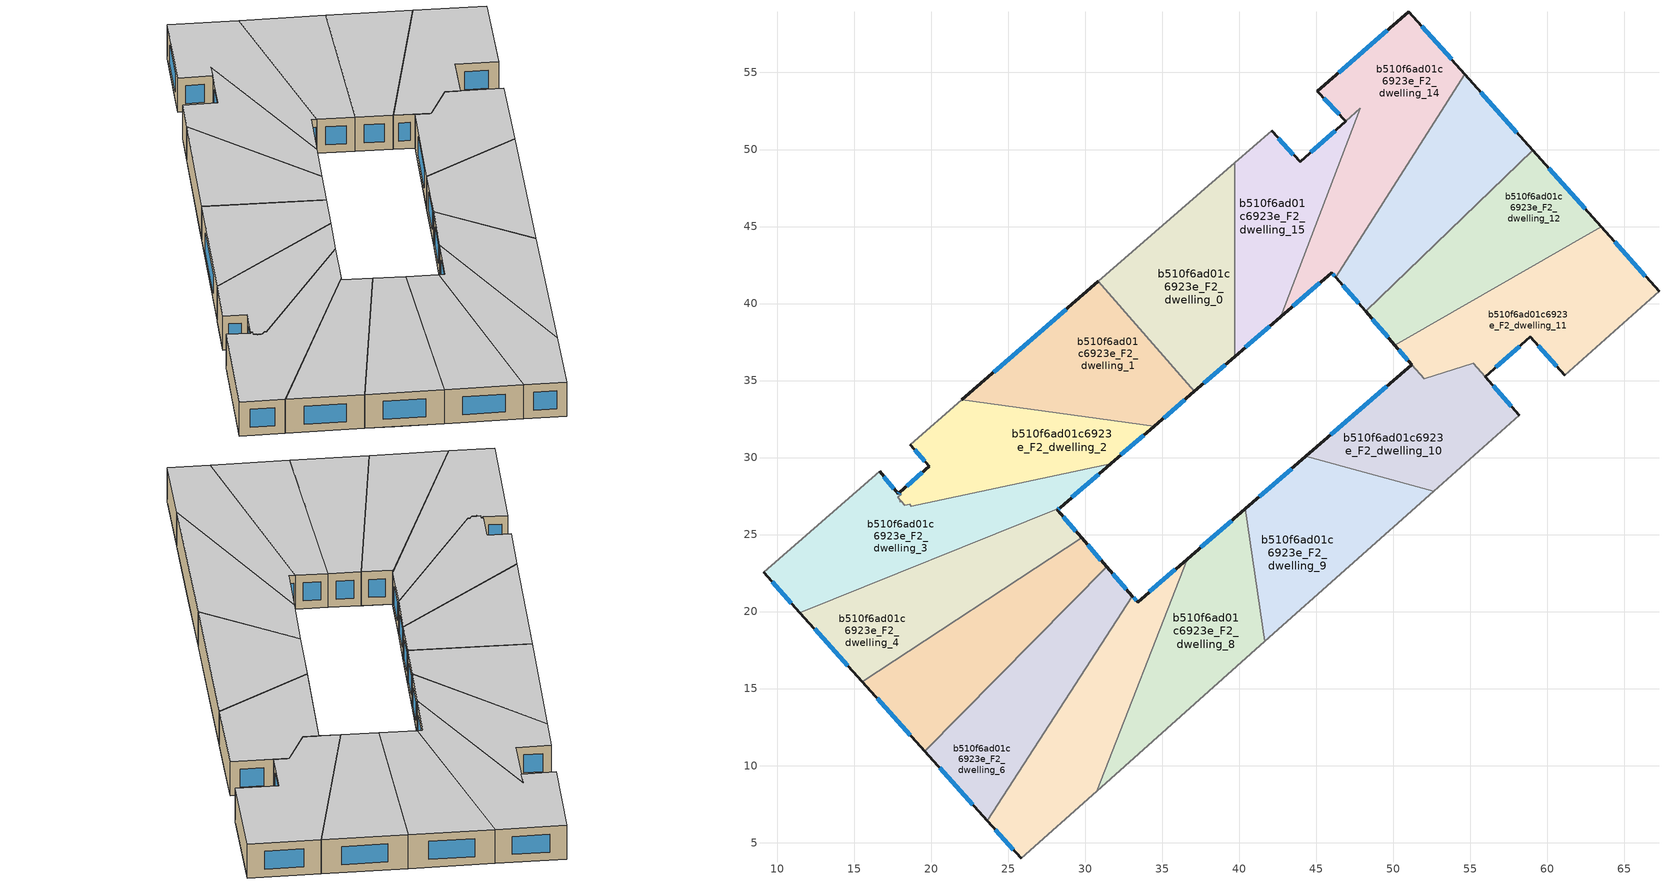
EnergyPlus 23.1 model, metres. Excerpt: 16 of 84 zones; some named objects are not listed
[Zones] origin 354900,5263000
b510f6ad01c6923e_F2_dwelling_0
 floor to b510f6ad01c6923e_F1_dwelling_14 (EU_floor_Construction): 37.06,46.84 39.69,43.88 39.69,36.56 38.27,35.33 31.97,42.42 z6
 floor to b510f6ad01c6923e_F1_dwelling_13 (EU_floor_Construction): 31.97,42.42 38.27,35.33 37.08,34.3 30.83,41.43 z6
 floor to b510f6ad01c6923e_F1_dwelling_15 (EU_floor_Construction): 39.69,49.12 39.69,43.88 37.06,46.84 z6
 wall outside (EU_wall_Construction): 37.08,34.3 39.69,36.56 z6:9
 wall to b510f6ad01c6923e_F2_dwelling_1 (EU_wall_Construction): 30.83,41.43 37.08,34.3 z6:9
 wall adiabatic (EU_wall_Construction): 39.69,49.12 30.83,41.43 z6:9
 wall to b510f6ad01c6923e_F2_dwelling_15 (EU_wall_Construction): 39.69,36.56 39.69,49.12 z6:9
 window (EU_Window_Construction): 37.7,34.83 39.08,36.03 z6.7:8.3
 ceiling to b510f6ad01c6923e_F3_dwelling_0 (EU_floor_Construction): 39.69,36.56 39.69,49.12 30.83,41.43 37.08,34.3 z9
b510f6ad01c6923e_F2_dwelling_1
 floor to b510f6ad01c6923e_F1_dwelling_13 (EU_floor_Construction): 30.83,41.43 37.08,34.3 34.46,32.03 31.84,32.39 26.87,37.99 z6
 floor to b510f6ad01c6923e_F1_dwelling_12 (EU_floor_Construction): 26.87,37.99 31.84,32.39 21.97,33.74 z6
 wall outside (EU_wall_Construction): 34.46,32.03 37.08,34.3 / 30.83,41.43 21.97,33.74 z6:9
 wall to b510f6ad01c6923e_F2_dwelling_2 (EU_wall_Construction): 21.97,33.74 34.46,32.03 z6:9
 window (EU_Window_Construction): 35.08,32.56 36.47,33.77 / 28.75,39.63 24.05,35.54 z6.7:8.3
 ceiling to b510f6ad01c6923e_F3_dwelling_1 (EU_floor_Construction): 37.08,34.3 30.83,41.43 21.97,33.74 34.46,32.03 z9
b510f6ad01c6923e_F2_dwelling_10
 floor to b510f6ad01c6923e_F1_dwelling_5 (EU_floor_Construction): 50.49,35.42 55.21,30.11 52.64,27.82 44.31,30.07 z6
 floor to b510f6ad01c6923e_F1_dwelling_6 (EU_floor_Construction): 55.18,36.12 58.19,32.76 55.21,30.11 50.49,35.42 51.2,36.04 51.99,35.13 z6
 wall outside (EU_wall_Construction): 51.2,36.04 44.31,30.07 / 58.19,32.76 55.96,35.25 z6:9
 wall adiabatic (EU_wall_Construction): 52.64,27.82 58.19,32.76 z6:9
 wall to b510f6ad01c6923e_F2_dwelling_9 (EU_wall_Construction): 44.31,30.07 52.64,27.82 z6:9
 wall to b510f6ad01c6923e_F2_dwelling_11 (EU_wall_Construction): 55.96,35.25 55.18,36.12 51.99,35.13 51.2,36.04 z6:9
 window (EU_Window_Construction): 49.58,34.63 45.93,31.47 / 57.66,33.34 56.48,34.66 z6.7:8.3
 ceiling to b510f6ad01c6923e_F3_dwelling_10 (EU_floor_Construction): 58.19,32.76 55.18,36.12 51.99,35.13 51.2,36.04 44.31,30.07 52.64,27.82 z9
b510f6ad01c6923e_F2_dwelling_11
 floor to b510f6ad01c6923e_F1_dwelling_7 (EU_floor_Construction): 59.17,42.51 63.59,37.54 61.12,35.34 58.89,37.85 57.31,36.45 54.38,39.75 z6
 floor adiabatic (EU_floor_Construction): 63.49,44.99 67.25,40.8 63.59,37.54 59.17,42.51 z6
 floor to b510f6ad01c6923e_F1_dwelling_6 (EU_floor_Construction): 54.38,39.75 57.31,36.45 55.96,35.25 55.18,36.12 51.99,35.13 50.1,37.3 z6
 wall outside (EU_wall_Construction): 67.25,40.8 63.49,44.99 / 55.96,35.25 58.89,37.85 61.12,35.34 / 50.1,37.3 51.2,36.04 z6:9
 wall to b510f6ad01c6923e_F2_dwelling_12 (EU_wall_Construction): 63.49,44.99 50.1,37.3 z6:9
 wall adiabatic (EU_wall_Construction): 61.12,35.34 67.25,40.8 z6:9
 window (EU_Window_Construction): 66.37,41.78 64.37,44 / 59.41,37.26 60.6,35.93 / 56.65,35.86 58.2,37.24 / 50.36,37 50.94,36.33 z6.7:8.3
 ceiling to b510f6ad01c6923e_F3_dwelling_11 (EU_floor_Construction): 67.25,40.8 63.49,44.99 50.1,37.3 51.99,35.13 55.18,36.12 55.96,35.25 58.89,37.85 61.12,35.34 z9
b510f6ad01c6923e_F2_dwelling_12
 floor adiabatic (EU_floor_Construction): 59.06,49.94 63.49,44.99 59.17,42.51 55.56,46.57 z6
 floor to b510f6ad01c6923e_F1_dwelling_7 (EU_floor_Construction): 55.56,46.57 59.17,42.51 54.38,39.75 51.66,42.82 z6
 floor to b510f6ad01c6923e_F1_dwelling_6 (EU_floor_Construction): 51.66,42.82 54.38,39.75 50.1,37.3 48.19,39.49 z6
 wall outside (EU_wall_Construction): 48.19,39.49 50.1,37.3 / 63.49,44.99 59.07,49.94 z6:9
 wall to b510f6ad01c6923e_F2_dwelling_13 (EU_wall_Construction): 59.07,49.94 48.19,39.49 z6:9
 window (EU_Window_Construction): 48.64,38.97 49.65,37.81 / 62.45,46.15 60.1,48.78 z6.7:8.3
 ceiling to b510f6ad01c6923e_F3_dwelling_12 (EU_floor_Construction): 63.49,44.99 59.07,49.94 48.19,39.49 50.1,37.3 z9
b510f6ad01c6923e_F2_dwelling_13
 floor to b510f6ad01c6923e_F1_dwelling_17 (EU_floor_Construction): 54.63,54.89 58.49,50.58 54.22,46.79 51.46,49.89 z6
 floor to b510f6ad01c6923e_F1_dwelling_7 (EU_floor_Construction): 54.86,47.36 55.56,46.57 51.66,42.82 50.82,43.76 z6
 floor to b510f6ad01c6923e_F1_dwelling_6 (EU_floor_Construction): 50.82,43.76 51.66,42.82 48.19,39.49 47.24,40.58 z6
 floor adiabatic (EU_floor_Construction): 58.49,50.58 59.07,49.94 55.56,46.57 54.86,47.36 47.24,40.58 46.27,41.69 51.46,49.89 54.22,46.79 z6
 wall outside (EU_wall_Construction): 46.27,41.69 48.19,39.49 / 59.07,49.94 54.63,54.89 z6:9
 wall to b510f6ad01c6923e_F2_dwelling_14 (EU_wall_Construction): 54.63,54.89 46.27,41.69 z6:9
 window (EU_Window_Construction): 46.72,41.18 47.74,40 / 58.02,51.1 55.67,53.73 z6.7:8.3
 ceiling to b510f6ad01c6923e_F3_dwelling_13 (EU_floor_Construction): 59.07,49.94 54.63,54.89 46.27,41.69 48.19,39.49 z9
b510f6ad01c6923e_F2_dwelling_14
 floor to b510f6ad01c6923e_F1_dwelling_16 (EU_floor_Construction): 47.84,52.66 46.91,51.84 45.05,53.78 46.72,55.23 51.46,49.89 47.79,44.1 45.54,46.63 z6
 floor to b510f6ad01c6923e_F1_dwelling_17 (EU_floor_Construction): 51,58.95 54.63,54.89 51.46,49.89 46.72,55.23 z6
 floor to b510f6ad01c6923e_F1_dwelling_15 (EU_floor_Construction): 45.54,46.63 47.79,44.1 46.27,41.69 45.99,42.01 43.37,39.74 43.05,40.11 z6
 floor to b510f6ad01c6923e_F1_dwelling_14 (EU_floor_Construction): 43.05,40.11 43.37,39.74 42.68,39.15 z6
 wall outside (EU_wall_Construction): 54.63,54.89 51,58.95 45.05,53.78 46.91,51.84 / 42.68,39.15 45.99,42.01 46.27,41.69 z6:9
 wall to b510f6ad01c6923e_F2_dwelling_15 (EU_wall_Construction): 46.91,51.84 47.84,52.66 42.68,39.15 z6:9
 window (EU_Window_Construction): 45.49,53.32 46.47,52.3 / 49.6,57.73 46.44,54.99 / 53.78,55.84 51.85,57.99 / 46.06,41.94 46.2,41.77 / 43.46,39.82 45.21,41.34 z6.7:8.3
 ceiling to b510f6ad01c6923e_F3_dwelling_14 (EU_floor_Construction): 46.27,41.69 54.63,54.89 51,58.95 45.05,53.78 46.91,51.84 47.84,52.66 42.68,39.15 45.99,42.01 z9
b510f6ad01c6923e_F2_dwelling_15
 floor to b510f6ad01c6923e_F1_dwelling_15 (EU_floor_Construction): 43.95,49.2 43.57,48.86 45.54,46.63 43.05,40.11 39.69,43.88 39.69,49.12 42.09,51.21 z6
 floor to b510f6ad01c6923e_F1_dwelling_14 (EU_floor_Construction): 39.69,43.88 43.05,40.11 42.68,39.15 39.69,36.56 z6
 floor to b510f6ad01c6923e_F1_dwelling_16 (EU_floor_Construction): 47.84,52.66 45.54,46.63 43.57,48.86 z6
 wall outside (EU_wall_Construction): 39.69,36.56 42.68,39.15 / 46.91,51.84 43.95,49.2 42.09,51.21 z6:9
 wall adiabatic (EU_wall_Construction): 42.09,51.21 39.69,49.12 z6:9
 window (EU_Window_Construction): 43.52,49.67 42.53,50.74 / 40.4,37.17 41.98,38.54 / 46.22,51.22 44.65,49.82 z6.7:8.3
 ceiling to b510f6ad01c6923e_F3_dwelling_15 (EU_floor_Construction): 42.68,39.15 47.84,52.66 43.95,49.2 42.09,51.21 39.69,49.12 39.69,36.56 z9
b510f6ad01c6923e_F2_dwelling_2
 floor to b510f6ad01c6923e_F1_dwelling_11 (EU_floor_Construction): 21.79,33.57 26.33,28.46 19.9,27.08 18.72,28.42 19.88,29.45 18.63,30.84 z6
 floor to b510f6ad01c6923e_F1_dwelling_10 (EU_floor_Construction): 18.72,28.42 19.9,27.08 18.71,26.83 18.6,26.96 18.27,26.89 18.06,27.15 17.94,27.12 18.02,27.2 17.83,27.43 18.05,27.63 17.96,27.74 z6
 floor to b510f6ad01c6923e_F1_dwelling_12 (EU_floor_Construction): 31.84,32.39 33.16,30.9 31.65,29.6 26.33,28.46 21.79,33.57 21.97,33.74 z6
 floor to b510f6ad01c6923e_F1_dwelling_13 (EU_floor_Construction): 34.46,32.03 33.16,30.9 31.84,32.39 z6
 wall outside (EU_wall_Construction): 18.63,30.84 19.88,29.45 17.96,27.74 / 31.65,29.6 34.46,32.03 z6:9
 wall to b510f6ad01c6923e_F2_dwelling_3 (EU_wall_Construction): 17.96,27.74 18.05,27.63 17.83,27.43 18.02,27.2 17.94,27.12 18.06,27.15 18.27,26.89 18.6,26.96 18.71,26.83 31.65,29.6 z6:9
 wall adiabatic (EU_wall_Construction): 21.97,33.74 18.63,30.84 z6:9
 window (EU_Window_Construction): 19.43,29.05 18.41,28.14 / 18.93,30.51 19.59,29.78 / 32.31,30.17 33.8,31.46 z6.7:8.3
 ceiling to b510f6ad01c6923e_F3_dwelling_2 (EU_floor_Construction): 31.65,29.6 34.46,32.03 21.97,33.74 18.63,30.84 19.88,29.45 17.96,27.74 18.05,27.63 17.83,27.43 18.02,27.2 17.94,27.12 18.06,27.15 18.27,26.89 18.6,26.96 18.71,26.83 z9
b510f6ad01c6923e_F2_dwelling_3
 floor to b510f6ad01c6923e_F1_dwelling_10 (EU_floor_Construction): 19.9,27.08 22.36,24.32 16.82,22.09 13.22,26.13 16.65,29.11 17.85,27.64 17.96,27.74 18.05,27.63 17.83,27.43 18.02,27.2 17.94,27.12 18.06,27.15 18.27,26.89 18.6,26.96 18.71,26.83 z6
 floor to b510f6ad01c6923e_F1_dwelling_11 (EU_floor_Construction): 26.33,28.46 27.99,26.6 22.36,24.32 19.9,27.08 z6
 floor to b510f6ad01c6923e_F1_dwelling_9 (EU_floor_Construction): 13.22,26.13 16.82,22.09 11.47,19.93 9.11,22.56 z6
 floor to b510f6ad01c6923e_F1_dwelling_12 (EU_floor_Construction): 31.65,29.6 28.36,26.74 27.99,26.6 26.33,28.46 z6
 wall outside (EU_wall_Construction): 17.96,27.74 17.85,27.64 16.65,29.11 / 28.36,26.74 31.65,29.6 / 9.11,22.56 11.47,19.93 z6:9
 wall to b510f6ad01c6923e_F2_dwelling_4 (EU_wall_Construction): 11.47,19.93 28.36,26.74 z6:9
 wall adiabatic (EU_wall_Construction): 16.65,29.11 9.11,22.56 z6:9
 window (EU_Window_Construction): 17.56,27.99 16.93,28.76 / 17.93,27.72 17.87,27.67 / 29.13,27.41 30.88,28.93 / 9.66,21.94 10.92,20.55 z6.7:8.3
 ceiling to b510f6ad01c6923e_F3_dwelling_3 (EU_floor_Construction): 28.36,26.74 31.65,29.6 18.71,26.83 18.6,26.96 18.27,26.89 18.06,27.15 17.94,27.12 18.02,27.2 17.83,27.43 18.05,27.63 17.96,27.74 17.85,27.64 16.65,29.11 9.11,22.56 11.47,19.93 z9
b510f6ad01c6923e_F2_dwelling_4
 floor to b510f6ad01c6923e_F1_dwelling_12 (EU_floor_Construction): 28.36,26.74 28.19,26.6 28.07,26.5 27.99,26.6 z6
 floor to b510f6ad01c6923e_F1_dwelling_9 (EU_floor_Construction): 16.82,22.09 20.08,18.42 15.52,15.43 11.47,19.93 z6
 floor to b510f6ad01c6923e_F1_dwelling_10 (EU_floor_Construction): 22.36,24.32 24.83,21.54 20.08,18.42 16.82,22.09 z6
 floor to b510f6ad01c6923e_F1_dwelling_11 (EU_floor_Construction): 28.19,26.6 29.63,24.94 29.54,24.85 28.63,24.05 24.83,21.54 22.36,24.32 27.99,26.6 28.07,26.5 z6
 floor to b510f6ad01c6923e_F1_dwelling_3 (EU_floor_Construction): 29.63,24.94 29.76,24.79 28.63,24.05 z6
 wall outside (EU_wall_Construction): 28.36,26.74 28.19,26.6 / 29.76,24.79 28.19,26.6 / 11.47,19.93 15.52,15.43 z6:9
 wall to b510f6ad01c6923e_F2_dwelling_5 (EU_wall_Construction): 15.52,15.43 29.76,24.79 z6:9
 window (EU_Window_Construction): 28.32,26.71 28.23,26.63 / 29.39,25.21 28.56,26.17 / 12.42,18.88 14.57,16.49 z6.7:8.3
 ceiling to b510f6ad01c6923e_F3_dwelling_4 (EU_floor_Construction): 29.76,24.79 28.19,26.6 28.36,26.74 11.47,19.93 15.52,15.43 z9
b510f6ad01c6923e_F2_dwelling_5
 floor to b510f6ad01c6923e_F1_dwelling_0 (EU_floor_Construction): 20.72,17.01 23.03,14.41 19.58,10.92 17.04,13.75 z6
 floor to b510f6ad01c6923e_F1_dwelling_1 (EU_floor_Construction): 24.36,20.25 26.46,17.89 23.03,14.41 20.72,17.01 z6
 floor to b510f6ad01c6923e_F1_dwelling_10 (EU_floor_Construction): 24.83,21.54 25.26,21.05 21.06,17.32 20.08,18.42 z6
 floor to b510f6ad01c6923e_F1_dwelling_9 (EU_floor_Construction): 20.08,18.42 21.06,17.32 17.04,13.75 15.52,15.43 z6
 floor to b510f6ad01c6923e_F1_dwelling_3 (EU_floor_Construction): 29.76,24.79 31.4,22.91 29.89,21.37 28.01,23.49 28.63,24.05 z6
 floor adiabatic (EU_floor_Construction): 28.63,24.05 28.01,23.49 29.89,21.37 26.46,17.89 24.36,20.25 25.26,21.05 24.83,21.54 z6
 wall outside (EU_wall_Construction): 31.4,22.91 29.76,24.79 / 15.52,15.43 19.58,10.92 z6:9
 wall to b510f6ad01c6923e_F2_dwelling_6 (EU_wall_Construction): 19.58,10.92 31.4,22.91 z6:9
 window (EU_Window_Construction): 31.02,23.35 30.15,24.35 / 16.48,14.37 18.63,11.98 z6.7:8.3
 ceiling to b510f6ad01c6923e_F3_dwelling_5 (EU_floor_Construction): 19.58,10.92 31.4,22.91 29.76,24.79 15.52,15.43 z9
b510f6ad01c6923e_F2_dwelling_6
 floor to b510f6ad01c6923e_F1_dwelling_0 (EU_floor_Construction): 23.03,14.41 26.38,10.64 23.65,6.41 19.58,10.92 z6
 floor to b510f6ad01c6923e_F1_dwelling_1 (EU_floor_Construction): 26.46,17.89 29.12,14.9 26.38,10.64 23.03,14.41 z6
 floor to b510f6ad01c6923e_F1_dwelling_2 (EU_floor_Construction): 29.89,21.37 31.86,19.15 29.12,14.9 26.46,17.89 z6
 floor to b510f6ad01c6923e_F1_dwelling_3 (EU_floor_Construction): 31.4,22.91 33.05,21.01 31.86,19.15 29.89,21.37 z6
 wall outside (EU_wall_Construction): 33.05,21.01 31.4,22.91 / 19.58,10.92 23.65,6.41 z6:9
 wall to b510f6ad01c6923e_F2_dwelling_7 (EU_wall_Construction): 23.65,6.41 33.05,21.01 z6:9
 window (EU_Window_Construction): 32.66,21.45 31.79,22.46 / 20.54,9.86 22.7,7.47 z6.7:8.3
 ceiling to b510f6ad01c6923e_F3_dwelling_6 (EU_floor_Construction): 23.65,6.41 33.05,21.01 31.4,22.91 19.58,10.92 z9
b510f6ad01c6923e_F2_dwelling_7
 floor to b510f6ad01c6923e_F1_dwelling_1 (EU_floor_Construction): 29.12,14.9 32.02,11.63 30.75,8.35 29.44,7.19 26.38,10.64 z6
 floor to b510f6ad01c6923e_F1_dwelling_2 (EU_floor_Construction): 31.86,19.15 34.01,16.73 32.02,11.63 29.12,14.9 z6
 floor to b510f6ad01c6923e_F1_dwelling_3 (EU_floor_Construction): 36.61,23.41 34.01,16.73 31.86,19.15 33.05,21.01 33.39,20.62 z6
 floor to b510f6ad01c6923e_F1_dwelling_0 (EU_floor_Construction): 26.38,10.64 29.44,7.19 25.83,3.98 23.65,6.41 z6
 wall outside (EU_wall_Construction): 36.61,23.41 33.39,20.62 33.05,21.01 / 23.65,6.41 25.83,3.98 z6:9
 wall to b510f6ad01c6923e_F2_dwelling_8 (EU_wall_Construction): 30.75,8.35 36.61,23.41 z6:9
 wall adiabatic (EU_wall_Construction): 25.83,3.98 30.75,8.35 z6:9
 window (EU_Window_Construction): 33.31,20.71 33.13,20.92 / 35.86,22.75 34.15,21.27 / 24.16,5.84 25.32,4.55 z6.7:8.3
 ceiling to b510f6ad01c6923e_F3_dwelling_7 (EU_floor_Construction): 30.75,8.35 36.61,23.41 33.39,20.62 33.05,21.01 23.65,6.41 25.83,3.98 z9
b510f6ad01c6923e_F2_dwelling_8
 floor to b510f6ad01c6923e_F1_dwelling_3 (EU_floor_Construction): 37.09,23.82 41.56,18.79 41.66,18.06 36.73,13.67 34.01,16.73 36.61,23.41 z6
 floor to b510f6ad01c6923e_F1_dwelling_4 (EU_floor_Construction): 40.38,26.67 41.56,18.79 37.09,23.82 z6
 floor to b510f6ad01c6923e_F1_dwelling_2 (EU_floor_Construction): 34.01,16.73 36.73,13.67 33.09,10.43 32.02,11.63 z6
 floor to b510f6ad01c6923e_F1_dwelling_1 (EU_floor_Construction): 32.02,11.63 33.09,10.43 30.75,8.35 z6
 wall outside (EU_wall_Construction): 40.38,26.67 36.61,23.41 z6:9
 wall to b510f6ad01c6923e_F2_dwelling_9 (EU_wall_Construction): 41.66,18.06 40.38,26.67 z6:9
 wall adiabatic (EU_wall_Construction): 30.75,8.35 41.66,18.06 z6:9
 window (EU_Window_Construction): 39.5,25.91 37.5,24.17 z6.7:8.3
 ceiling to b510f6ad01c6923e_F3_dwelling_8 (EU_floor_Construction): 41.66,18.06 40.38,26.67 36.61,23.41 30.75,8.35 z9
b510f6ad01c6923e_F2_dwelling_9
 floor to b510f6ad01c6923e_F1_dwelling_5 (EU_floor_Construction): 52.64,27.82 48.53,24.17 43.73,29.57 44.31,30.07 z6
 floor to b510f6ad01c6923e_F1_dwelling_3 (EU_floor_Construction): 41.56,18.79 41.96,18.33 41.66,18.06 z6
 floor adiabatic (EU_floor_Construction): 43.73,29.57 48.53,24.17 41.66,18.06 41.96,18.33 41.56,18.79 40.38,26.67 z6
 wall outside (EU_wall_Construction): 44.31,30.07 40.38,26.67 z6:9
 wall adiabatic (EU_wall_Construction): 41.66,18.06 52.64,27.82 z6:9
 window (EU_Window_Construction): 43.39,29.27 41.31,27.47 z6.7:8.3
 ceiling to b510f6ad01c6923e_F3_dwelling_9 (EU_floor_Construction): 52.64,27.82 44.31,30.07 40.38,26.67 41.66,18.06 z9
[Building]
EU S2 Campaign: North Axis=0; Terrain=City; Solar Distribution=FullExterior
[Site:Location]
Budapest.Ferenc.Liszt.Intl.AP: Latitude=47.437; Longitude=19.256; Time Zone=1; Elevation=185
[SizingPeriod:WeatherFileDays]
AnnualSizingPeriod: Begin Month=1; Begin Day of Month=1; End Month=12; End Day of Month=31; Day of Week for Start Day=Monday; Use Weather File Daylight Saving Period=No; Use Weather File Rain and Snow Indicators=No
[MATERIAL]
EU_InternalMass_Material: Roughness=MediumRough; Thickness=0.1; Conductivity=1; Density=1800; Specific Heat=900; Thermal Absorptance=0.9; Solar Absorptance=0.7; Visible Absorptance=0.7
[MATERIAL:NOMASS] Roughness=MediumRough; Thermal Absorptance=0.9; Solar Absorptance=0.7; Visible Absorptance=0.7
Name | Thermal Resistance
EU_wall_NoMass | 0.832559
EU_floor_NoMass | 0.872794
[WINDOWMATERIAL:SIMPLEGLAZINGSYSTEM]
EU_Window_SimpleGlazing: UFactor=2.79869; Solar Heat Gain Coefficient=0.75; Visible Transmittance=0.75
[CONSTRUCTION]
EU_wall_Construction: EU_wall_NoMass
EU_floor_Construction: EU_floor_NoMass
EU_Window_Construction: EU_Window_SimpleGlazing
EU_InternalMass_Construction: EU_InternalMass_Material
[ZONE] Type=1; Multiplier=1; Ceiling Height=autocalculate; Floor Area=autocalculate; Part of Total Floor Area=Yes
Name | Volume
b510f6ad01c6923e_F2_dwelling_0; b510f6ad01c6923e_F2_dwelling_12 | 216.126
b510f6ad01c6923e_F2_dwelling_1; b510f6ad01c6923e_F2_dwelling_7 | 216.119
b510f6ad01c6923e_F2_dwelling_10 | 191.648
b510f6ad01c6923e_F2_dwelling_11 | 240.524
b510f6ad01c6923e_F2_dwelling_13 | 216.112
b510f6ad01c6923e_F2_dwelling_14 | 246.74
b510f6ad01c6923e_F2_dwelling_15 | 185.464
b510f6ad01c6923e_F2_dwelling_2 | 191.689
b510f6ad01c6923e_F2_dwelling_3 | 240.571
b510f6ad01c6923e_F2_dwelling_4 | 216.079
b510f6ad01c6923e_F2_dwelling_5 | 216.095
b510f6ad01c6923e_F2_dwelling_6 | 216.122
b510f6ad01c6923e_F2_dwelling_8 | 216.111
b510f6ad01c6923e_F2_dwelling_9 | 216.141
[INTERNALMASS] Construction=EU_InternalMass_Construction
Name | Zone or ZoneList | Surface Area
b510f6ad01c6923e_F2_dwelling_0_EU_InternalMass | b510f6ad01c6923e_F2_dwelling_0 | 72.042
b510f6ad01c6923e_F2_dwelling_1_EU_InternalMass | b510f6ad01c6923e_F2_dwelling_1 | 72.0396
b510f6ad01c6923e_F2_dwelling_2_EU_InternalMass | b510f6ad01c6923e_F2_dwelling_2 | 63.8962
b510f6ad01c6923e_F2_dwelling_3_EU_InternalMass | b510f6ad01c6923e_F2_dwelling_3 | 80.1872
b510f6ad01c6923e_F2_dwelling_4_EU_InternalMass | b510f6ad01c6923e_F2_dwelling_4 | 72.0264
b510f6ad01c6923e_F2_dwelling_5_EU_InternalMass | b510f6ad01c6923e_F2_dwelling_5 | 72.0318
b510f6ad01c6923e_F2_dwelling_6_EU_InternalMass | b510f6ad01c6923e_F2_dwelling_6 | 72.0409
b510f6ad01c6923e_F2_dwelling_7_EU_InternalMass | b510f6ad01c6923e_F2_dwelling_7 | 72.0397
b510f6ad01c6923e_F2_dwelling_8_EU_InternalMass | b510f6ad01c6923e_F2_dwelling_8 | 72.0369
b510f6ad01c6923e_F2_dwelling_9_EU_InternalMass | b510f6ad01c6923e_F2_dwelling_9 | 72.047
b510f6ad01c6923e_F2_dwelling_10_EU_InternalMass | b510f6ad01c6923e_F2_dwelling_10 | 63.8908
b510f6ad01c6923e_F2_dwelling_11_EU_InternalMass | b510f6ad01c6923e_F2_dwelling_11 | 80.1728
b510f6ad01c6923e_F2_dwelling_12_EU_InternalMass | b510f6ad01c6923e_F2_dwelling_12 | 72.042
b510f6ad01c6923e_F2_dwelling_13_EU_InternalMass | b510f6ad01c6923e_F2_dwelling_13 | 72.0375
b510f6ad01c6923e_F2_dwelling_14_EU_InternalMass | b510f6ad01c6923e_F2_dwelling_14 | 82.2435
b510f6ad01c6923e_F2_dwelling_15_EU_InternalMass | b510f6ad01c6923e_F2_dwelling_15 | 61.8292
[OTHEREQUIPMENT] Fuel Type=Electricity; Design Level Calculation Method=Watts/Area; Power per Zone Floor Area=1; Fraction Latent=0; Fraction Radiant=0; Fraction Lost=0; Carbon Dioxide Generation Rate=0; EndUse Subcategory=EU_Step8_InternalGains
Name | Zone or ZoneList or Space or SpaceList | Schedule
EU_Step8_InternalGain_b510f6ad01c6923e_F2_dwelling_0_f000 | b510f6ad01c6923e_F2_dwelling_0 | EU_Step8_GainSchedule_b510f6ad01c6923e_F2_dwelling_0_f000
EU_Step8_InternalGain_b510f6ad01c6923e_F2_dwelling_1_f000 | b510f6ad01c6923e_F2_dwelling_1 | EU_Step8_GainSchedule_b510f6ad01c6923e_F2_dwelling_1_f000
EU_Step8_InternalGain_b510f6ad01c6923e_F2_dwelling_2_f000 | b510f6ad01c6923e_F2_dwelling_2 | EU_Step8_GainSchedule_b510f6ad01c6923e_F2_dwelling_2_f000
EU_Step8_InternalGain_b510f6ad01c6923e_F2_dwelling_3_f000 | b510f6ad01c6923e_F2_dwelling_3 | EU_Step8_GainSchedule_b510f6ad01c6923e_F2_dwelling_3_f000
EU_Step8_InternalGain_b510f6ad01c6923e_F2_dwelling_4_f000 | b510f6ad01c6923e_F2_dwelling_4 | EU_Step8_GainSchedule_b510f6ad01c6923e_F2_dwelling_4_f000
EU_Step8_InternalGain_b510f6ad01c6923e_F2_dwelling_5_f000 | b510f6ad01c6923e_F2_dwelling_5 | EU_Step8_GainSchedule_b510f6ad01c6923e_F2_dwelling_5_f000
EU_Step8_InternalGain_b510f6ad01c6923e_F2_dwelling_6_f000 | b510f6ad01c6923e_F2_dwelling_6 | EU_Step8_GainSchedule_b510f6ad01c6923e_F2_dwelling_6_f000
EU_Step8_InternalGain_b510f6ad01c6923e_F2_dwelling_7_f000 | b510f6ad01c6923e_F2_dwelling_7 | EU_Step8_GainSchedule_b510f6ad01c6923e_F2_dwelling_7_f000
EU_Step8_InternalGain_b510f6ad01c6923e_F2_dwelling_8_f000 | b510f6ad01c6923e_F2_dwelling_8 | EU_Step8_GainSchedule_b510f6ad01c6923e_F2_dwelling_8_f000
EU_Step8_InternalGain_b510f6ad01c6923e_F2_dwelling_9_f000 | b510f6ad01c6923e_F2_dwelling_9 | EU_Step8_GainSchedule_b510f6ad01c6923e_F2_dwelling_9_f000
EU_Step8_InternalGain_b510f6ad01c6923e_F2_dwelling_10_f000 | b510f6ad01c6923e_F2_dwelling_10 | EU_Step8_GainSchedule_b510f6ad01c6923e_F2_dwelling_10_f000
EU_Step8_InternalGain_b510f6ad01c6923e_F2_dwelling_11_f000 | b510f6ad01c6923e_F2_dwelling_11 | EU_Step8_GainSchedule_b510f6ad01c6923e_F2_dwelling_11_f000
EU_Step8_InternalGain_b510f6ad01c6923e_F2_dwelling_12_f000 | b510f6ad01c6923e_F2_dwelling_12 | EU_Step8_GainSchedule_b510f6ad01c6923e_F2_dwelling_12_f000
EU_Step8_InternalGain_b510f6ad01c6923e_F2_dwelling_13_f000 | b510f6ad01c6923e_F2_dwelling_13 | EU_Step8_GainSchedule_b510f6ad01c6923e_F2_dwelling_13_f000
EU_Step8_InternalGain_b510f6ad01c6923e_F2_dwelling_14_f000 | b510f6ad01c6923e_F2_dwelling_14 | EU_Step8_GainSchedule_b510f6ad01c6923e_F2_dwelling_14_f000
EU_Step8_InternalGain_b510f6ad01c6923e_F2_dwelling_15_f000 | b510f6ad01c6923e_F2_dwelling_15 | EU_Step8_GainSchedule_b510f6ad01c6923e_F2_dwelling_15_f000
[ZONEVENTILATION:DESIGNFLOWRATE] Schedule=EU_AlwaysOn; Design Flow Rate Calculation Method=AirChanges/Hour; Air Changes per Hour=0.475469; Ventilation Type=Natural; Fan Pressure Rise=0; Fan Total Efficiency=1; Constant Term Coefficient=1; Temperature Term Coefficient=0; Velocity Term Coefficient=0; Velocity Squared Term Coefficient=0; Minimum Indoor Temperature=-100; Maximum Indoor Temperature=100; Delta Temperature=-100; Minimum Outdoor Temperature=-100; Maximum Outdoor Temperature=100; Maximum Wind Speed=40
Name | Zone or ZoneList or Space or SpaceList
EU_ConstantAir_b510f6ad01c6923e_F2_dwelling_0 | b510f6ad01c6923e_F2_dwelling_0
EU_ConstantAir_b510f6ad01c6923e_F2_dwelling_1 | b510f6ad01c6923e_F2_dwelling_1
EU_ConstantAir_b510f6ad01c6923e_F2_dwelling_2 | b510f6ad01c6923e_F2_dwelling_2
EU_ConstantAir_b510f6ad01c6923e_F2_dwelling_3 | b510f6ad01c6923e_F2_dwelling_3
EU_ConstantAir_b510f6ad01c6923e_F2_dwelling_4 | b510f6ad01c6923e_F2_dwelling_4
EU_ConstantAir_b510f6ad01c6923e_F2_dwelling_5 | b510f6ad01c6923e_F2_dwelling_5
EU_ConstantAir_b510f6ad01c6923e_F2_dwelling_6 | b510f6ad01c6923e_F2_dwelling_6
EU_ConstantAir_b510f6ad01c6923e_F2_dwelling_7 | b510f6ad01c6923e_F2_dwelling_7
EU_ConstantAir_b510f6ad01c6923e_F2_dwelling_8 | b510f6ad01c6923e_F2_dwelling_8
EU_ConstantAir_b510f6ad01c6923e_F2_dwelling_9 | b510f6ad01c6923e_F2_dwelling_9
EU_ConstantAir_b510f6ad01c6923e_F2_dwelling_10 | b510f6ad01c6923e_F2_dwelling_10
EU_ConstantAir_b510f6ad01c6923e_F2_dwelling_11 | b510f6ad01c6923e_F2_dwelling_11
EU_ConstantAir_b510f6ad01c6923e_F2_dwelling_12 | b510f6ad01c6923e_F2_dwelling_12
EU_ConstantAir_b510f6ad01c6923e_F2_dwelling_13 | b510f6ad01c6923e_F2_dwelling_13
EU_ConstantAir_b510f6ad01c6923e_F2_dwelling_14 | b510f6ad01c6923e_F2_dwelling_14
EU_ConstantAir_b510f6ad01c6923e_F2_dwelling_15 | b510f6ad01c6923e_F2_dwelling_15
[HVACTEMPLATE:ZONE:IDEALLOADSAIRSYSTEM] System Availability Schedule=EU_AlwaysOn; Maximum Heating Supply Air Temperature=50; Minimum Cooling Supply Air Temperature=13; Maximum Heating Supply Air Humidity Ratio=0.0156; Minimum Cooling Supply Air Humidity Ratio=0.0077; Heating Limit=NoLimit; Cooling Limit=NoLimit; Heating Availability Schedule=EU_AlwaysOn; Cooling Availability Schedule=EU_CoolingOff; Dehumidification Control Type=ConstantSensibleHeatRatio; Cooling Sensible Heat Ratio=0.7; Dehumidification Setpoint=60; Humidification Control Type=None; Humidification Setpoint=30; Outdoor Air Method=None; Outdoor Air Flow Rate per Person=0.00944; Outdoor Air Flow Rate per Zone Floor Area=0; Outdoor Air Flow Rate per Zone=0; Demand Controlled Ventilation Type=None; Outdoor Air Economizer Type=NoEconomizer; Heat Recovery Type=None; Sensible Heat Recovery Effectiveness=0.7; Latent Heat Recovery Effectiveness=0.65
Name | Template Thermostat
b510f6ad01c6923e_F2_dwelling_0 | EU_HeatOnly_b510f6ad01c6923e_F2_dwelling_0
b510f6ad01c6923e_F2_dwelling_1 | EU_HeatOnly_b510f6ad01c6923e_F2_dwelling_1
b510f6ad01c6923e_F2_dwelling_2 | EU_HeatOnly_b510f6ad01c6923e_F2_dwelling_2
b510f6ad01c6923e_F2_dwelling_3 | EU_HeatOnly_b510f6ad01c6923e_F2_dwelling_3
b510f6ad01c6923e_F2_dwelling_4 | EU_HeatOnly_b510f6ad01c6923e_F2_dwelling_4
b510f6ad01c6923e_F2_dwelling_5 | EU_HeatOnly_b510f6ad01c6923e_F2_dwelling_5
b510f6ad01c6923e_F2_dwelling_6 | EU_HeatOnly_b510f6ad01c6923e_F2_dwelling_6
b510f6ad01c6923e_F2_dwelling_7 | EU_HeatOnly_b510f6ad01c6923e_F2_dwelling_7
b510f6ad01c6923e_F2_dwelling_8 | EU_HeatOnly_b510f6ad01c6923e_F2_dwelling_8
b510f6ad01c6923e_F2_dwelling_9 | EU_HeatOnly_b510f6ad01c6923e_F2_dwelling_9
b510f6ad01c6923e_F2_dwelling_10 | EU_HeatOnly_b510f6ad01c6923e_F2_dwelling_10
b510f6ad01c6923e_F2_dwelling_11 | EU_HeatOnly_b510f6ad01c6923e_F2_dwelling_11
b510f6ad01c6923e_F2_dwelling_12 | EU_HeatOnly_b510f6ad01c6923e_F2_dwelling_12
b510f6ad01c6923e_F2_dwelling_13 | EU_HeatOnly_b510f6ad01c6923e_F2_dwelling_13
b510f6ad01c6923e_F2_dwelling_14 | EU_HeatOnly_b510f6ad01c6923e_F2_dwelling_14
b510f6ad01c6923e_F2_dwelling_15 | EU_HeatOnly_b510f6ad01c6923e_F2_dwelling_15
[SIZING:ZONE] Zone Cooling Design Supply Air Temperature Input Method=SupplyAirTemperature; Zone Cooling Design Supply Air Temperature=13; Zone Heating Design Supply Air Temperature Input Method=SupplyAirTemperature; Zone Heating Design Supply Air Temperature=50; Zone Cooling Design Supply Air Humidity Ratio=0.008; Zone Heating Design Supply Air Humidity Ratio=0.008; Cooling Design Air Flow Method=DesignDay; Cooling Design Air Flow Rate=0; Cooling Minimum Air Flow per Zone Floor Area=0.000762; Cooling Minimum Air Flow=0; Cooling Minimum Air Flow Fraction=0.2; Heating Design Air Flow Method=DesignDay; Heating Design Air Flow Rate=0; Heating Maximum Air Flow per Zone Floor Area=0.002032; Heating Maximum Air Flow=0.141576; Heating Maximum Air Flow Fraction=0.3; Account for Dedicated Outdoor Air System=No; Dedicated Outdoor Air System Control Strategy=NeutralSupplyAir; Dedicated Outdoor Air Low Setpoint Temperature for Design=autosize; Dedicated Outdoor Air High Setpoint Temperature for Design=autosize; Zone Load Sizing Method=Sensible Load Only No Latent Load; Zone Latent Cooling Design Supply Air Humidity Ratio Input Method=HumidityRatioDifference; Zone Cooling Design Supply Air Humidity Ratio Difference=0.005; Zone Latent Heating Design Supply Air Humidity Ratio Input Method=HumidityRatioDifference; Zone Humidification Design Supply Air Humidity Ratio Difference=0.005
b510f6ad01c6923e_F2_dwelling_0; b510f6ad01c6923e_F2_dwelling_1; b510f6ad01c6923e_F2_dwelling_2; b510f6ad01c6923e_F2_dwelling_3; b510f6ad01c6923e_F2_dwelling_4; b510f6ad01c6923e_F2_dwelling_5; b510f6ad01c6923e_F2_dwelling_6; b510f6ad01c6923e_F2_dwelling_7; b510f6ad01c6923e_F2_dwelling_8; b510f6ad01c6923e_F2_dwelling_9; b510f6ad01c6923e_F2_dwelling_10; b510f6ad01c6923e_F2_dwelling_11; b510f6ad01c6923e_F2_dwelling_12; b510f6ad01c6923e_F2_dwelling_13; b510f6ad01c6923e_F2_dwelling_14; b510f6ad01c6923e_F2_dwelling_15
[SCHEDULE:CONSTANT]
Name | Hourly Value
EU_AlwaysOn | 1
EU_CoolingOff | 0
[SCHEDULE:FILE] Column Number=1; Rows to Skip at Top=0; Number of Hours of Data=8760; Column Separator=Comma; Interpolate to Timestep=No; Minutes per Item=60; Adjust Schedule for Daylight Savings=Yes
Name | File
EU_Step8_GainSchedule_b510f6ad01c6923e_F2_dwelling_0_f000 | ../../schedules/b510f6ad01c6923e/b510f6ad01c6923e_F2_dwelling_0_f000_gain.csv
EU_Step8_GainSchedule_b510f6ad01c6923e_F2_dwelling_1_f000 | ../../schedules/b510f6ad01c6923e/b510f6ad01c6923e_F2_dwelling_1_f000_gain.csv
EU_Step8_GainSchedule_b510f6ad01c6923e_F2_dwelling_2_f000 | ../../schedules/b510f6ad01c6923e/b510f6ad01c6923e_F2_dwelling_2_f000_gain.csv
EU_Step8_GainSchedule_b510f6ad01c6923e_F2_dwelling_3_f000 | ../../schedules/b510f6ad01c6923e/b510f6ad01c6923e_F2_dwelling_3_f000_gain.csv
EU_Step8_GainSchedule_b510f6ad01c6923e_F2_dwelling_4_f000 | ../../schedules/b510f6ad01c6923e/b510f6ad01c6923e_F2_dwelling_4_f000_gain.csv
EU_Step8_GainSchedule_b510f6ad01c6923e_F2_dwelling_5_f000 | ../../schedules/b510f6ad01c6923e/b510f6ad01c6923e_F2_dwelling_5_f000_gain.csv
EU_Step8_GainSchedule_b510f6ad01c6923e_F2_dwelling_6_f000 | ../../schedules/b510f6ad01c6923e/b510f6ad01c6923e_F2_dwelling_6_f000_gain.csv
EU_Step8_GainSchedule_b510f6ad01c6923e_F2_dwelling_7_f000 | ../../schedules/b510f6ad01c6923e/b510f6ad01c6923e_F2_dwelling_7_f000_gain.csv
EU_Step8_GainSchedule_b510f6ad01c6923e_F2_dwelling_8_f000 | ../../schedules/b510f6ad01c6923e/b510f6ad01c6923e_F2_dwelling_8_f000_gain.csv
EU_Step8_GainSchedule_b510f6ad01c6923e_F2_dwelling_9_f000 | ../../schedules/b510f6ad01c6923e/b510f6ad01c6923e_F2_dwelling_9_f000_gain.csv
EU_Step8_GainSchedule_b510f6ad01c6923e_F2_dwelling_10_f000 | ../../schedules/b510f6ad01c6923e/b510f6ad01c6923e_F2_dwelling_10_f000_gain.csv
EU_Step8_GainSchedule_b510f6ad01c6923e_F2_dwelling_11_f000 | ../../schedules/b510f6ad01c6923e/b510f6ad01c6923e_F2_dwelling_11_f000_gain.csv
EU_Step8_GainSchedule_b510f6ad01c6923e_F2_dwelling_12_f000 | ../../schedules/b510f6ad01c6923e/b510f6ad01c6923e_F2_dwelling_12_f000_gain.csv
EU_Step8_GainSchedule_b510f6ad01c6923e_F2_dwelling_13_f000 | ../../schedules/b510f6ad01c6923e/b510f6ad01c6923e_F2_dwelling_13_f000_gain.csv
EU_Step8_GainSchedule_b510f6ad01c6923e_F2_dwelling_14_f000 | ../../schedules/b510f6ad01c6923e/b510f6ad01c6923e_F2_dwelling_14_f000_gain.csv
EU_Step8_GainSchedule_b510f6ad01c6923e_F2_dwelling_15_f000 | ../../schedules/b510f6ad01c6923e/b510f6ad01c6923e_F2_dwelling_15_f000_gain.csv
